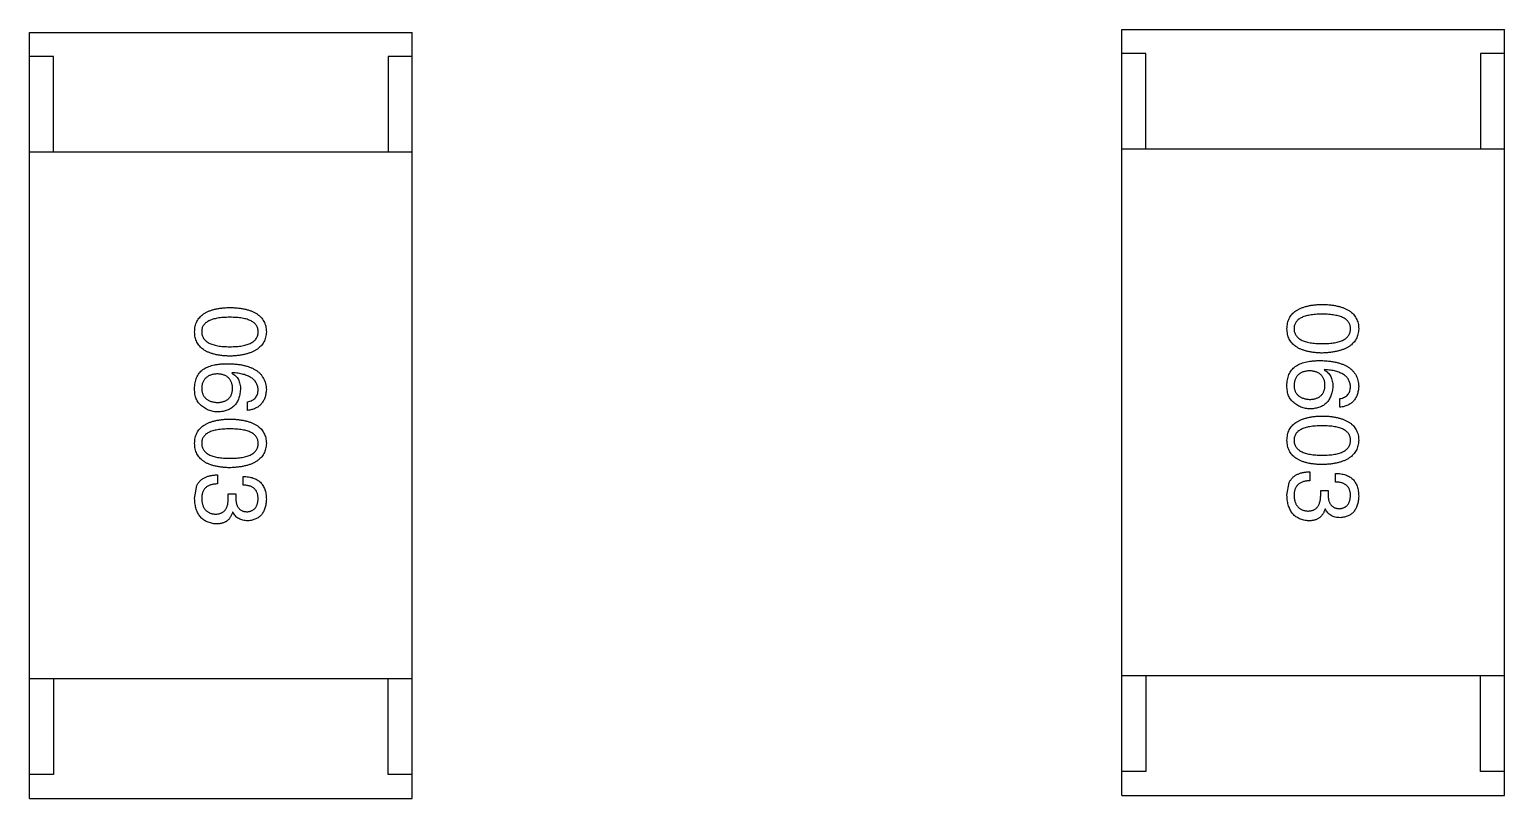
# Model space of a CAD drawing. Header units: inches. Extents: x -36 to 490, y -51 to 98.
# Drawn here: x 367.077 to 370.161, y 5.056 to 6.662 of the extents above; entities that cross this region are included whole.
import ezdxf

# ---------------------------------------------------------------- set-up
doc = ezdxf.new("R2010")
doc.units = ezdxf.units.IN
doc.header["$LTSCALE"] = 1.21
doc.header["$MEASUREMENT"] = 0
doc.layers.get('0').update_dxf_attribs({"linetype": 'CONTINUOUS'})

msp = doc.modelspace()

# ---------------------------------------------------------------- linework, layer by layer
at = {"color": 7, "linetype": 'Continuous'}
for p, q in [((369.3607, 5.0623), (369.3607, 6.6623)), ((369.3607, 6.6623), (370.1607, 6.6623)), ((370.1607, 5.0623), (370.1607, 6.6623)), ((367.0768, 5.0559), (367.0768, 6.6559)), ((367.0768, 6.6559), (367.8768, 6.6559)), ((367.8768, 5.0559), (367.8768, 6.6559)), ((367.1268, 6.6059), (367.0768, 6.6059)), ((367.1268, 6.4059), (367.1268, 6.6059)), ((367.8268, 6.6059), (367.8268, 6.4059)), ((367.8768, 6.6059), (367.8268, 6.6059)), ((369.4107, 6.6123), (369.3607, 6.6123)), ((369.4107, 6.4123), (369.4107, 6.6123)), ((370.1107, 6.6123), (370.1107, 6.4123)), ((370.1607, 6.6123), (370.1107, 6.6123)), ((367.8768, 6.4059), (367.0768, 6.4059)), ((370.1607, 6.4123), (369.3607, 6.4123)), ((367.5007, 5.9454), (367.4999, 5.9446)), ((369.7846, 5.9518), (369.7838, 5.951)), ((369.8165, 5.8731), (369.8165, 5.8912)), ((367.5327, 5.8667), (367.5327, 5.8847)), ((369.7534, 5.7384), (369.7534, 5.7195)), ((367.422, 5.6827), (367.4269, 5.7098)), ((367.4696, 5.7319), (367.4696, 5.7131)), ((367.5237, 5.7106), (367.5237, 5.7286)), ((369.7059, 5.6892), (369.7108, 5.7162)), ((369.8075, 5.717), (369.8075, 5.7351)), ((367.4925, 5.6835), (367.4925, 5.6926)), ((367.4925, 5.6926), (367.5081, 5.6926)), ((367.5081, 5.6926), (367.5081, 5.6827)), ((369.7764, 5.69), (369.7764, 5.699)), ((369.7764, 5.699), (369.792, 5.699)), ((369.792, 5.699), (369.792, 5.6892)), ((367.5023, 5.654), (367.5015, 5.654)), ((369.7862, 5.6605), (369.7854, 5.6605)), ((367.8768, 5.3059), (367.0768, 5.3059)), ((367.1268, 5.3059), (367.1268, 5.1059)), ((367.8268, 5.1059), (367.8268, 5.3059)), ((370.1607, 5.3123), (369.3607, 5.3123)), ((369.4107, 5.3123), (369.4107, 5.1123)), ((370.1107, 5.1123), (370.1107, 5.3123)), ((367.1268, 5.1059), (367.0768, 5.1059)), ((367.8768, 5.1059), (367.8268, 5.1059)), ((369.4107, 5.1123), (369.3607, 5.1123)), ((370.1607, 5.1123), (370.1107, 5.1123)), ((369.3607, 5.0623), (370.1607, 5.0623)), ((367.0768, 5.0559), (367.8768, 5.0559))]:
    msp.add_line(p, q, dxfattribs=at)
for points, knots in [([(367.422, 6.0308), (367.4221, 6.0328), (367.4223, 6.0367), (367.4232, 6.0423), (367.4248, 6.0476), (367.4268, 6.0525), (367.4295, 6.057), (367.4327, 6.0611), (367.4365, 6.0649), (367.4409, 6.0682), (367.4458, 6.0712), (367.4513, 6.0738), (367.4573, 6.0761), (367.4639, 6.078), (367.4711, 6.0795), (367.4788, 6.0806), (367.4871, 6.0813), (367.4928, 6.0815), (367.4958, 6.0816)], [0, 0, 0, 0, 0.059135, 0.115606, 0.169241, 0.221578, 0.273261, 0.324749, 0.377329, 0.431642, 0.488541, 0.548597, 0.612232, 0.680174, 0.752504, 0.829777, 0.912307, 1, 1, 1, 1]), ([(367.4958, 6.0816), (367.4988, 6.0815), (367.5047, 6.0813), (367.5133, 6.0806), (367.5213, 6.0795), (367.5287, 6.0779), (367.5355, 6.0761), (367.5418, 6.0738), (367.5474, 6.0712), (367.5525, 6.0682), (367.557, 6.0649), (367.561, 6.0611), (367.5643, 6.057), (367.5671, 6.0525), (367.5692, 6.0476), (367.5708, 6.0423), (367.5717, 6.0367), (367.5719, 6.0328), (367.572, 6.0308)], [0, 0, 0, 0, 0.088823, 0.172287, 0.250296, 0.323438, 0.392244, 0.456221, 0.516635, 0.573871, 0.628, 0.680335, 0.731489, 0.782557, 0.834044, 0.886738, 0.942089, 1, 1, 1, 1]), ([(369.7059, 6.0373), (369.706, 6.0392), (369.7062, 6.0431), (369.7071, 6.0488), (369.7086, 6.054), (369.7107, 6.0589), (369.7133, 6.0634), (369.7166, 6.0676), (369.7204, 6.0713), (369.7248, 6.0747), (369.7297, 6.0777), (369.7352, 6.0803), (369.7412, 6.0825), (369.7478, 6.0844), (369.755, 6.0859), (369.7627, 6.087), (369.771, 6.0878), (369.7767, 6.088), (369.7797, 6.0881)], [0, 0, 0, 0, 0.059135, 0.115606, 0.169241, 0.221578, 0.273261, 0.324749, 0.377329, 0.431642, 0.488541, 0.548597, 0.612232, 0.680174, 0.752504, 0.829777, 0.912307, 1, 1, 1, 1]), ([(369.7797, 6.0881), (369.7827, 6.088), (369.7886, 6.0878), (369.7972, 6.087), (369.8052, 6.0859), (369.8126, 6.0844), (369.8194, 6.0825), (369.8256, 6.0803), (369.8313, 6.0777), (369.8364, 6.0747), (369.8409, 6.0713), (369.8448, 6.0676), (369.8482, 6.0634), (369.8509, 6.0589), (369.853, 6.054), (369.8547, 6.0488), (369.8556, 6.0431), (369.8558, 6.0392), (369.8559, 6.0373)], [0, 0, 0, 0, 0.088823, 0.172287, 0.250296, 0.323438, 0.392244, 0.456221, 0.516635, 0.573871, 0.628, 0.680335, 0.731489, 0.782557, 0.834044, 0.886738, 0.942089, 1, 1, 1, 1]), ([(367.4958, 6.0611), (367.4934, 6.0611), (367.4888, 6.0611), (367.4821, 6.0607), (367.4759, 6.0601), (367.4701, 6.0593), (367.4648, 6.0582), (367.4599, 6.057), (367.4555, 6.0554), (367.4516, 6.0537), (367.4481, 6.0517), (367.4451, 6.0494), (367.4425, 6.0469), (367.4404, 6.0441), (367.4387, 6.0412), (367.4376, 6.0379), (367.4369, 6.0344), (367.4368, 6.032), (367.4368, 6.0308)], [0, 0, 0, 0, 0.096457, 0.187288, 0.27178, 0.350132, 0.423455, 0.491343, 0.554037, 0.612253, 0.666313, 0.717038, 0.764921, 0.811214, 0.856775, 0.902988, 0.950234, 1, 1, 1, 1]), ([(367.5548, 6.0308), (367.5548, 6.032), (367.5547, 6.0344), (367.554, 6.0379), (367.5528, 6.0412), (367.5512, 6.0442), (367.5491, 6.0469), (367.5465, 6.0494), (367.5435, 6.0517), (367.54, 6.0537), (367.5361, 6.0554), (367.5317, 6.057), (367.5268, 6.0582), (367.5215, 6.0594), (367.5157, 6.0601), (367.5095, 6.0607), (367.5028, 6.0611), (367.4982, 6.0611), (367.4958, 6.0611)], [0, 0, 0, 0, 0.049764, 0.097007, 0.143217, 0.188577, 0.235116, 0.282997, 0.333719, 0.387776, 0.445989, 0.508679, 0.576563, 0.649481, 0.728235, 0.812722, 0.903548, 1, 1, 1, 1]), ([(369.7797, 6.0676), (369.7773, 6.0676), (369.7727, 6.0675), (369.766, 6.0672), (369.7597, 6.0666), (369.754, 6.0658), (369.7487, 6.0647), (369.7438, 6.0634), (369.7394, 6.0619), (369.7355, 6.0601), (369.732, 6.0581), (369.7289, 6.0559), (369.7264, 6.0533), (369.7243, 6.0506), (369.7226, 6.0476), (369.7215, 6.0444), (369.7208, 6.0409), (369.7207, 6.0385), (369.7206, 6.0373)], [0, 0, 0, 0, 0.096457, 0.187288, 0.27178, 0.350132, 0.423455, 0.491343, 0.554037, 0.612253, 0.666313, 0.717038, 0.764921, 0.811214, 0.856775, 0.902988, 0.950234, 1, 1, 1, 1]), ([(369.8387, 6.0373), (369.8386, 6.0385), (369.8385, 6.0409), (369.8379, 6.0444), (369.8367, 6.0476), (369.8351, 6.0506), (369.8329, 6.0533), (369.8304, 6.0559), (369.8274, 6.0581), (369.8239, 6.0601), (369.8199, 6.0619), (369.8155, 6.0634), (369.8107, 6.0647), (369.8054, 6.0658), (369.7996, 6.0666), (369.7933, 6.0672), (369.7867, 6.0675), (369.782, 6.0676), (369.7797, 6.0676)], [0, 0, 0, 0, 0.049764, 0.097007, 0.143217, 0.188577, 0.235116, 0.282997, 0.333719, 0.387776, 0.445989, 0.508679, 0.576563, 0.649481, 0.728235, 0.812722, 0.903548, 1, 1, 1, 1]), ([(367.4958, 5.98), (367.4928, 5.9801), (367.4871, 5.9803), (367.4788, 5.9811), (367.4711, 5.9822), (367.4639, 5.9837), (367.4573, 5.9855), (367.4513, 5.9878), (367.4458, 5.9904), (367.4409, 5.9934), (367.4365, 5.9968), (367.4327, 6.0005), (367.4295, 6.0046), (367.4268, 6.0092), (367.4248, 6.0141), (367.4232, 6.0193), (367.4223, 6.0249), (367.4221, 6.0288), (367.422, 6.0308)], [0, 0, 0, 0, 0.08769, 0.170218, 0.24749, 0.319818, 0.387758, 0.451391, 0.511445, 0.568185, 0.622681, 0.67526, 0.726746, 0.778428, 0.830764, 0.884397, 0.940866, 1, 1, 1, 1]), ([(367.4368, 6.0308), (367.4368, 6.0296), (367.437, 6.0271), (367.4378, 6.0235), (367.439, 6.0202), (367.4407, 6.0171), (367.4428, 6.0143), (367.4454, 6.0118), (367.4485, 6.0094), (367.452, 6.0073), (367.4559, 6.0055), (367.4603, 6.004), (367.4651, 6.0026), (367.4704, 6.0015), (367.4761, 6.0007), (367.4823, 6.0001), (367.4889, 5.9997), (367.4934, 5.9997), (367.4958, 5.9997)], [0, 0, 0, 0, 0.050879, 0.099377, 0.146973, 0.193618, 0.240619, 0.289461, 0.34047, 0.395283, 0.453059, 0.515633, 0.582666, 0.655287, 0.732971, 0.815933, 0.905166, 1, 1, 1, 1]), ([(367.4958, 5.9997), (367.4982, 5.9997), (367.5028, 5.9997), (367.5095, 6.0001), (367.5157, 6.0007), (367.5215, 6.0015), (367.5268, 6.0026), (367.5317, 6.0039), (367.5361, 6.0055), (367.54, 6.0073), (367.5435, 6.0094), (367.5465, 6.0117), (367.5491, 6.0143), (367.5512, 6.0171), (367.5528, 6.0202), (367.554, 6.0235), (367.5547, 6.0271), (367.5548, 6.0296), (367.5548, 6.0308)], [0, 0, 0, 0, 0.095719, 0.185854, 0.269738, 0.347952, 0.420315, 0.487894, 0.550245, 0.608186, 0.662454, 0.713283, 0.761375, 0.808209, 0.854301, 0.901312, 0.949396, 1, 1, 1, 1]), ([(367.572, 6.0308), (367.5719, 6.0289), (367.5717, 6.025), (367.5706, 6.0195), (367.5689, 6.0143), (367.5668, 6.0095), (367.564, 6.005), (367.5606, 6.0009), (367.5566, 5.9972), (367.5521, 5.9938), (367.547, 5.9908), (367.5414, 5.9881), (367.5352, 5.9859), (367.5284, 5.984), (367.521, 5.9824), (367.5131, 5.9812), (367.5047, 5.9804), (367.4988, 5.9801), (367.4958, 5.98)], [0, 0, 0, 0, 0.057415, 0.112361, 0.16496, 0.216437, 0.267441, 0.318839, 0.371478, 0.426325, 0.483626, 0.544235, 0.608673, 0.677374, 0.750405, 0.828394, 0.911525, 1, 1, 1, 1]), ([(369.7797, 5.9864), (369.7767, 5.9865), (369.771, 5.9867), (369.7627, 5.9875), (369.755, 5.9886), (369.7478, 5.9901), (369.7412, 5.992), (369.7352, 5.9942), (369.7297, 5.9968), (369.7247, 5.9998), (369.7204, 6.0032), (369.7166, 6.007), (369.7133, 6.0111), (369.7107, 6.0156), (369.7086, 6.0205), (369.7071, 6.0258), (369.7062, 6.0314), (369.706, 6.0353), (369.7059, 6.0373)], [0, 0, 0, 0, 0.08769, 0.170218, 0.24749, 0.319818, 0.387758, 0.451391, 0.511445, 0.568185, 0.622681, 0.67526, 0.726746, 0.778428, 0.830764, 0.884397, 0.940866, 1, 1, 1, 1]), ([(369.7206, 6.0373), (369.7207, 6.036), (369.7209, 6.0335), (369.7216, 6.03), (369.7229, 6.0267), (369.7246, 6.0236), (369.7267, 6.0207), (369.7293, 6.0182), (369.7324, 6.0159), (369.7359, 6.0138), (369.7398, 6.012), (369.7442, 6.0104), (369.749, 6.0091), (369.7543, 6.008), (369.76, 6.0071), (369.7661, 6.0065), (369.7728, 6.0062), (369.7773, 6.0061), (369.7797, 6.0061)], [0, 0, 0, 0, 0.050879, 0.099377, 0.146973, 0.193618, 0.240619, 0.289461, 0.34047, 0.395283, 0.453059, 0.515633, 0.582666, 0.655287, 0.732971, 0.815933, 0.905166, 1, 1, 1, 1]), ([(369.7797, 6.0061), (369.782, 6.0061), (369.7867, 6.0062), (369.7933, 6.0065), (369.7996, 6.0071), (369.8054, 6.008), (369.8107, 6.0091), (369.8155, 6.0104), (369.8199, 6.012), (369.8239, 6.0138), (369.8273, 6.0159), (369.8304, 6.0182), (369.8329, 6.0208), (369.8351, 6.0236), (369.8367, 6.0267), (369.8379, 6.03), (369.8385, 6.0336), (369.8386, 6.036), (369.8387, 6.0373)], [0, 0, 0, 0, 0.095719, 0.185854, 0.269738, 0.347952, 0.420315, 0.487894, 0.550245, 0.608186, 0.662454, 0.713283, 0.761375, 0.808209, 0.854301, 0.901312, 0.949396, 1, 1, 1, 1]), ([(369.8559, 6.0373), (369.8558, 6.0353), (369.8555, 6.0315), (369.8545, 6.0259), (369.8528, 6.0207), (369.8506, 6.0159), (369.8478, 6.0114), (369.8445, 6.0073), (369.8405, 6.0036), (369.836, 6.0002), (369.8309, 5.9972), (369.8253, 5.9946), (369.819, 5.9923), (369.8123, 5.9904), (369.8049, 5.9889), (369.797, 5.9877), (369.7885, 5.9868), (369.7827, 5.9866), (369.7797, 5.9864)], [0, 0, 0, 0, 0.057415, 0.112361, 0.16496, 0.216437, 0.267441, 0.318839, 0.371478, 0.426325, 0.483626, 0.544235, 0.608673, 0.677374, 0.750405, 0.828394, 0.911525, 1, 1, 1, 1]), ([(367.422, 5.9151), (367.4221, 5.9171), (367.4224, 5.9211), (367.4235, 5.9269), (367.425, 5.9324), (367.4272, 5.9374), (367.43, 5.9421), (367.4333, 5.9464), (367.4372, 5.9503), (367.4402, 5.9525), (367.4417, 5.9536)], [0, 0, 0, 0, 0.137449, 0.267856, 0.393219, 0.514735, 0.63397, 0.753734, 0.874967, 1, 1, 1, 1]), ([(367.4417, 5.9536), (367.4432, 5.9544), (367.4465, 5.9562), (367.4517, 5.9584), (367.4574, 5.9602), (367.4635, 5.9616), (367.4701, 5.9629), (367.4772, 5.9636), (367.4847, 5.9642), (367.4899, 5.9642), (367.4925, 5.9642)], [0, 0, 0, 0, 0.101889, 0.209155, 0.322694, 0.442863, 0.569758, 0.70479, 0.848502, 1, 1, 1, 1]), ([(367.4925, 5.9642), (367.4957, 5.9641), (367.5018, 5.964), (367.5106, 5.9631), (367.5189, 5.962), (367.5265, 5.9603), (367.5336, 5.9584), (367.5401, 5.956), (367.546, 5.9532), (367.5513, 5.95), (367.556, 5.9465), (367.5601, 5.9424), (367.5636, 5.9381), (367.5665, 5.9332), (367.5688, 5.928), (367.5705, 5.9224), (367.5716, 5.9164), (367.5719, 5.9123), (367.572, 5.9101)], [0, 0, 0, 0, 0.087517, 0.169686, 0.246944, 0.319347, 0.387088, 0.450961, 0.511075, 0.567974, 0.622351, 0.675039, 0.726853, 0.778688, 0.83093, 0.884738, 0.941043, 1, 1, 1, 1]), ([(369.7059, 5.9215), (369.706, 5.9236), (369.7062, 5.9276), (369.7073, 5.9334), (369.7089, 5.9388), (369.7111, 5.9439), (369.7139, 5.9485), (369.7172, 5.9528), (369.7211, 5.9567), (369.7241, 5.9589), (369.7256, 5.96)], [0, 0, 0, 0, 0.137449, 0.267856, 0.393219, 0.514735, 0.63397, 0.753734, 0.874967, 1, 1, 1, 1]), ([(369.7256, 5.96), (369.7271, 5.9609), (369.7303, 5.9626), (369.7356, 5.9648), (369.7413, 5.9666), (369.7474, 5.9681), (369.754, 5.9693), (369.761, 5.9701), (369.7686, 5.9706), (369.7737, 5.9707), (369.7764, 5.9707)], [0, 0, 0, 0, 0.101889, 0.209155, 0.322694, 0.442863, 0.569758, 0.70479, 0.848502, 1, 1, 1, 1]), ([(369.7764, 5.9707), (369.7795, 5.9706), (369.7856, 5.9704), (369.7945, 5.9696), (369.8028, 5.9684), (369.8104, 5.9668), (369.8175, 5.9648), (369.824, 5.9624), (369.8299, 5.9597), (369.8352, 5.9565), (369.8399, 5.9529), (369.844, 5.9489), (369.8475, 5.9445), (369.8504, 5.9397), (369.8527, 5.9345), (369.8544, 5.9289), (369.8555, 5.9229), (369.8558, 5.9187), (369.8559, 5.9166)], [0, 0, 0, 0, 0.087517, 0.169686, 0.246944, 0.319347, 0.387088, 0.450961, 0.511075, 0.567974, 0.622351, 0.675039, 0.726853, 0.778688, 0.83093, 0.884738, 0.941043, 1, 1, 1, 1]), ([(367.4696, 5.9429), (367.4683, 5.9428), (367.4657, 5.9427), (367.4621, 5.9421), (367.4587, 5.9414), (367.4556, 5.9404), (367.4526, 5.9393), (367.45, 5.9378), (367.4475, 5.9362), (367.4454, 5.9343), (367.4434, 5.9323), (367.4417, 5.93), (367.4403, 5.9275), (367.4391, 5.9248), (367.4381, 5.9218), (367.4374, 5.9187), (367.4369, 5.9153), (367.4368, 5.913), (367.4368, 5.9118)], [0, 0, 0, 0, 0.076467, 0.148148, 0.216496, 0.280559, 0.342274, 0.401168, 0.458322, 0.514073, 0.569257, 0.62465, 0.68124, 0.739113, 0.799947, 0.862804, 0.929597, 1, 1, 1, 1]), ([(367.5015, 5.9126), (367.5015, 5.9138), (367.5014, 5.916), (367.5009, 5.9193), (367.5002, 5.9224), (367.4993, 5.9252), (367.4981, 5.9279), (367.4967, 5.9303), (367.495, 5.9326), (367.4931, 5.9346), (367.491, 5.9364), (367.4887, 5.9379), (367.4861, 5.9393), (367.4832, 5.9405), (367.4801, 5.9414), (367.4768, 5.9422), (367.4733, 5.9427), (367.4708, 5.9428), (367.4696, 5.9429)], [0, 0, 0, 0, 0.070453, 0.136523, 0.199866, 0.260392, 0.318446, 0.374657, 0.430182, 0.485556, 0.541071, 0.598396, 0.657208, 0.718642, 0.783247, 0.851631, 0.923928, 1, 1, 1, 1]), ([(367.4999, 5.9446), (367.5013, 5.9437), (367.5041, 5.942), (367.5078, 5.9388), (367.511, 5.9352), (367.5136, 5.9311), (367.5155, 5.9265), (367.5169, 5.9214), (367.5178, 5.9159), (367.5179, 5.9121), (367.5179, 5.9101)], [0, 0, 0, 0, 0.122276, 0.239997, 0.35611, 0.473903, 0.59404, 0.720428, 0.855383, 1, 1, 1, 1]), ([(367.5548, 5.9101), (367.5547, 5.9114), (367.5545, 5.914), (367.5536, 5.9177), (367.5525, 5.9211), (367.5508, 5.9244), (367.5489, 5.9274), (367.5465, 5.9302), (367.5436, 5.9327), (367.5405, 5.9351), (367.5368, 5.9371), (367.5328, 5.939), (367.5285, 5.9406), (367.5237, 5.942), (367.5185, 5.9432), (367.5129, 5.9442), (367.5069, 5.9449), (367.5028, 5.9452), (367.5007, 5.9454)], [0, 0, 0, 0, 0.054741, 0.107075, 0.158339, 0.208382, 0.258772, 0.310045, 0.362765, 0.417822, 0.475982, 0.537466, 0.602901, 0.673037, 0.747247, 0.826291, 0.910782, 1, 1, 1, 1]), ([(369.7182, 5.8846), (369.7171, 5.8856), (369.715, 5.8874), (369.7124, 5.8909), (369.7102, 5.8948), (369.7084, 5.8992), (369.7071, 5.9041), (369.7063, 5.9095), (369.7058, 5.9153), (369.7059, 5.9194), (369.7059, 5.9215)], [0, 0, 0, 0, 0.105033, 0.21147, 0.321511, 0.438526, 0.563605, 0.698055, 0.843218, 1, 1, 1, 1]), ([(369.7534, 5.9494), (369.7521, 5.9493), (369.7496, 5.9491), (369.746, 5.9486), (369.7426, 5.9478), (369.7394, 5.9469), (369.7365, 5.9457), (369.7339, 5.9443), (369.7314, 5.9427), (369.7292, 5.9408), (369.7273, 5.9388), (369.7256, 5.9364), (369.7241, 5.934), (369.723, 5.9312), (369.722, 5.9283), (369.7213, 5.9251), (369.7208, 5.9218), (369.7207, 5.9194), (369.7206, 5.9182)], [0, 0, 0, 0, 0.076467, 0.148148, 0.216496, 0.280559, 0.342274, 0.401168, 0.458322, 0.514073, 0.569257, 0.62465, 0.68124, 0.739113, 0.799947, 0.862804, 0.929597, 1, 1, 1, 1]), ([(369.7854, 5.919), (369.7853, 5.9202), (369.7852, 5.9225), (369.7848, 5.9257), (369.7841, 5.9288), (369.7831, 5.9317), (369.782, 5.9344), (369.7805, 5.9368), (369.7789, 5.939), (369.777, 5.941), (369.7749, 5.9428), (369.7725, 5.9444), (369.7699, 5.9458), (369.7671, 5.9469), (369.764, 5.9478), (369.7607, 5.9486), (369.7571, 5.9491), (369.7547, 5.9493), (369.7534, 5.9494)], [0, 0, 0, 0, 0.070453, 0.136523, 0.199866, 0.260392, 0.318446, 0.374657, 0.430182, 0.485556, 0.541071, 0.598396, 0.657208, 0.718642, 0.783247, 0.851631, 0.923928, 1, 1, 1, 1]), ([(369.7838, 5.951), (369.7852, 5.9502), (369.788, 5.9485), (369.7917, 5.9453), (369.7949, 5.9416), (369.7974, 5.9375), (369.7994, 5.9329), (369.8008, 5.9279), (369.8017, 5.9224), (369.8017, 5.9186), (369.8018, 5.9166)], [0, 0, 0, 0, 0.122276, 0.239997, 0.35611, 0.473903, 0.59404, 0.720428, 0.855383, 1, 1, 1, 1]), ([(369.8387, 5.9166), (369.8386, 5.9179), (369.8384, 5.9204), (369.8375, 5.9241), (369.8364, 5.9276), (369.8347, 5.9308), (369.8328, 5.9338), (369.8303, 5.9366), (369.8275, 5.9391), (369.8243, 5.9415), (369.8207, 5.9436), (369.8167, 5.9454), (369.8123, 5.9471), (369.8075, 5.9485), (369.8024, 5.9497), (369.7968, 5.9506), (369.7908, 5.9514), (369.7867, 5.9517), (369.7846, 5.9518)], [0, 0, 0, 0, 0.054741, 0.107075, 0.158339, 0.208382, 0.258772, 0.310045, 0.362765, 0.417822, 0.475982, 0.537466, 0.602901, 0.673037, 0.747247, 0.826291, 0.910782, 1, 1, 1, 1]), ([(367.4343, 5.8782), (367.4333, 5.8791), (367.4311, 5.881), (367.4285, 5.8845), (367.4263, 5.8884), (367.4246, 5.8928), (367.4232, 5.8977), (367.4224, 5.9031), (367.4219, 5.9089), (367.422, 5.913), (367.422, 5.9151)], [0, 0, 0, 0, 0.105033, 0.21147, 0.321511, 0.438526, 0.563605, 0.698055, 0.843218, 1, 1, 1, 1]), ([(367.4368, 5.9118), (367.4369, 5.9107), (367.437, 5.9085), (367.4376, 5.9054), (367.4384, 5.9025), (367.4394, 5.8999), (367.4407, 5.8973), (367.4422, 5.895), (367.444, 5.8929), (367.446, 5.891), (367.4482, 5.8893), (367.4507, 5.8878), (367.4534, 5.8865), (367.4563, 5.8854), (367.4595, 5.8846), (367.4629, 5.8839), (367.4666, 5.8833), (367.4691, 5.8832), (367.4704, 5.8831)], [0, 0, 0, 0, 0.066682, 0.130303, 0.190802, 0.248749, 0.30534, 0.361219, 0.415721, 0.471765, 0.528279, 0.586428, 0.64659, 0.710143, 0.776461, 0.846692, 0.921137, 1, 1, 1, 1]), ([(367.4704, 5.8831), (367.4716, 5.8832), (367.474, 5.8833), (367.4774, 5.8839), (367.4807, 5.8846), (367.4837, 5.8855), (367.4864, 5.8866), (367.489, 5.8879), (367.4913, 5.8895), (367.4934, 5.8912), (367.4952, 5.8932), (367.4968, 5.8954), (367.4982, 5.8978), (367.4993, 5.9003), (367.5002, 5.9031), (367.5009, 5.9061), (367.5014, 5.9093), (367.5015, 5.9115), (367.5015, 5.9126)], [0, 0, 0, 0, 0.076288, 0.14871, 0.216387, 0.281386, 0.342528, 0.402111, 0.4591, 0.514852, 0.569974, 0.625644, 0.682226, 0.740156, 0.800362, 0.863471, 0.930116, 1, 1, 1, 1]), ([(367.5179, 5.9101), (367.5177, 5.9083), (367.5174, 5.9048), (367.5165, 5.8996), (367.5154, 5.8948), (367.5138, 5.8904), (367.512, 5.8862), (367.5099, 5.8824), (367.5074, 5.879), (367.5046, 5.8759), (367.5016, 5.8731), (367.4981, 5.8707), (367.4944, 5.8686), (367.4904, 5.8668), (367.486, 5.8655), (367.4814, 5.8644), (367.4764, 5.8637), (367.473, 5.8635), (367.4712, 5.8634)], [0, 0, 0, 0, 0.074228, 0.144548, 0.211288, 0.274576, 0.335162, 0.393915, 0.450599, 0.506657, 0.562409, 0.618617, 0.676096, 0.735061, 0.79654, 0.860906, 0.928473, 1, 1, 1, 1]), ([(367.5327, 5.8847), (367.5344, 5.8851), (367.5377, 5.8859), (367.5423, 5.8877), (367.5462, 5.8901), (367.5494, 5.893), (367.5518, 5.8965), (367.5536, 5.9006), (367.5546, 5.9052), (367.5547, 5.9084), (367.5548, 5.9101)], [0, 0, 0, 0, 0.1439, 0.274233, 0.394478, 0.509388, 0.621911, 0.738504, 0.863414, 1, 1, 1, 1]), ([(367.572, 5.9101), (367.5719, 5.9086), (367.5716, 5.9054), (367.5709, 5.9009), (367.57, 5.8967), (367.5687, 5.8927), (367.5672, 5.889), (367.5654, 5.8856), (367.5633, 5.8824), (367.561, 5.8796), (367.5584, 5.877), (367.5555, 5.8747), (367.5524, 5.8726), (367.549, 5.8709), (367.5453, 5.8694), (367.5413, 5.8682), (367.5371, 5.8673), (367.5342, 5.8669), (367.5327, 5.8667)], [0, 0, 0, 0, 0.073784, 0.144317, 0.211047, 0.274818, 0.336501, 0.395724, 0.453465, 0.510016, 0.566585, 0.622844, 0.680328, 0.739335, 0.800408, 0.863904, 0.93053, 1, 1, 1, 1]), ([(369.7206, 5.9182), (369.7207, 5.9171), (369.7209, 5.915), (369.7215, 5.9119), (369.7222, 5.909), (369.7233, 5.9063), (369.7246, 5.9038), (369.7261, 5.9015), (369.7278, 5.8994), (369.7298, 5.8975), (369.7321, 5.8958), (369.7346, 5.8943), (369.7372, 5.893), (369.7402, 5.8919), (369.7434, 5.891), (369.7468, 5.8903), (369.7504, 5.8898), (369.753, 5.8896), (369.7542, 5.8895)], [0, 0, 0, 0, 0.066682, 0.130303, 0.190802, 0.248749, 0.30534, 0.361219, 0.415721, 0.471765, 0.528279, 0.586428, 0.64659, 0.710143, 0.776461, 0.846692, 0.921137, 1, 1, 1, 1]), ([(369.7542, 5.8895), (369.7555, 5.8896), (369.7579, 5.8898), (369.7613, 5.8903), (369.7645, 5.891), (369.7675, 5.8919), (369.7703, 5.8931), (369.7729, 5.8944), (369.7751, 5.896), (369.7772, 5.8977), (369.7791, 5.8997), (369.7807, 5.9018), (369.782, 5.9042), (369.7832, 5.9068), (369.7841, 5.9095), (369.7848, 5.9125), (369.7852, 5.9157), (369.7853, 5.9179), (369.7854, 5.919)], [0, 0, 0, 0, 0.076288, 0.14871, 0.216387, 0.281386, 0.342528, 0.402111, 0.4591, 0.514852, 0.569974, 0.625644, 0.682226, 0.740156, 0.800362, 0.863471, 0.930116, 1, 1, 1, 1]), ([(369.8018, 5.9166), (369.8016, 5.9148), (369.8013, 5.9112), (369.8004, 5.9061), (369.7992, 5.9013), (369.7977, 5.8968), (369.7959, 5.8927), (369.7938, 5.8889), (369.7913, 5.8854), (369.7885, 5.8823), (369.7854, 5.8795), (369.782, 5.8771), (369.7783, 5.875), (369.7743, 5.8733), (369.7699, 5.8719), (369.7652, 5.8709), (369.7603, 5.8701), (369.7568, 5.87), (369.7551, 5.8699)], [0, 0, 0, 0, 0.074228, 0.144548, 0.211288, 0.274576, 0.335162, 0.393915, 0.450599, 0.506657, 0.562409, 0.618617, 0.676096, 0.735061, 0.79654, 0.860906, 0.928473, 1, 1, 1, 1]), ([(369.8165, 5.8912), (369.8183, 5.8916), (369.8216, 5.8923), (369.8262, 5.8941), (369.8301, 5.8965), (369.8332, 5.8995), (369.8357, 5.903), (369.8374, 5.9071), (369.8385, 5.9116), (369.8386, 5.9149), (369.8387, 5.9166)], [0, 0, 0, 0, 0.1439, 0.274233, 0.394478, 0.509388, 0.621911, 0.738504, 0.863414, 1, 1, 1, 1]), ([(369.8559, 5.9166), (369.8558, 5.915), (369.8555, 5.9119), (369.8548, 5.9074), (369.8538, 5.9031), (369.8526, 5.8992), (369.8511, 5.8955), (369.8493, 5.892), (369.8472, 5.8889), (369.8449, 5.886), (369.8423, 5.8834), (369.8394, 5.8811), (369.8362, 5.8791), (369.8328, 5.8773), (369.8291, 5.8758), (369.8252, 5.8747), (369.821, 5.8737), (369.818, 5.8733), (369.8165, 5.8731)], [0, 0, 0, 0, 0.073784, 0.144317, 0.211047, 0.274818, 0.336501, 0.395724, 0.453465, 0.510016, 0.566585, 0.622844, 0.680328, 0.739335, 0.800408, 0.863904, 0.93053, 1, 1, 1, 1]), ([(367.4712, 5.8634), (367.4694, 5.8635), (367.466, 5.8636), (367.4609, 5.8642), (367.456, 5.8654), (367.4513, 5.867), (367.4467, 5.8691), (367.4424, 5.8717), (367.4382, 5.8747), (367.4356, 5.877), (367.4343, 5.8782)], [0, 0, 0, 0, 0.12904, 0.253809, 0.377066, 0.499122, 0.621469, 0.744665, 0.870607, 1, 1, 1, 1]), ([(369.7551, 5.8699), (369.7533, 5.8699), (369.7499, 5.87), (369.7448, 5.8707), (369.7399, 5.8719), (369.7351, 5.8735), (369.7306, 5.8756), (369.7262, 5.8781), (369.7221, 5.8811), (369.7195, 5.8834), (369.7182, 5.8846)], [0, 0, 0, 0, 0.12904, 0.253809, 0.377066, 0.499122, 0.621469, 0.744665, 0.870607, 1, 1, 1, 1]), ([(367.422, 5.7977), (367.4221, 5.7997), (367.4223, 5.8035), (367.4232, 5.8092), (367.4248, 5.8144), (367.4268, 5.8193), (367.4295, 5.8238), (367.4327, 5.828), (367.4365, 5.8317), (367.4409, 5.8351), (367.4458, 5.8381), (367.4513, 5.8407), (367.4573, 5.8429), (367.4639, 5.8448), (367.4711, 5.8463), (367.4788, 5.8474), (367.4871, 5.8482), (367.4928, 5.8484), (367.4958, 5.8485)], [0, 0, 0, 0, 0.059135, 0.115606, 0.169241, 0.221578, 0.273261, 0.324749, 0.377329, 0.431642, 0.488541, 0.548597, 0.612232, 0.680174, 0.752504, 0.829777, 0.912307, 1, 1, 1, 1]), ([(367.4958, 5.8485), (367.4988, 5.8484), (367.5047, 5.8482), (367.5133, 5.8474), (367.5213, 5.8463), (367.5287, 5.8448), (367.5355, 5.8429), (367.5418, 5.8407), (367.5474, 5.8381), (367.5525, 5.8351), (367.557, 5.8317), (367.561, 5.828), (367.5643, 5.8238), (367.5671, 5.8193), (367.5692, 5.8144), (367.5708, 5.8092), (367.5717, 5.8035), (367.5719, 5.7997), (367.572, 5.7977)], [0, 0, 0, 0, 0.088823, 0.172287, 0.250296, 0.323438, 0.392244, 0.456221, 0.516635, 0.573871, 0.628, 0.680335, 0.731489, 0.782557, 0.834044, 0.886738, 0.942089, 1, 1, 1, 1]), ([(369.7059, 5.8041), (369.706, 5.8061), (369.7062, 5.81), (369.7071, 5.8156), (369.7086, 5.8209), (369.7107, 5.8258), (369.7133, 5.8303), (369.7166, 5.8344), (369.7204, 5.8382), (369.7248, 5.8415), (369.7297, 5.8445), (369.7352, 5.8471), (369.7412, 5.8494), (369.7478, 5.8512), (369.755, 5.8528), (369.7627, 5.8539), (369.771, 5.8546), (369.7767, 5.8548), (369.7797, 5.8549)], [0, 0, 0, 0, 0.059135, 0.115606, 0.169241, 0.221578, 0.273261, 0.324749, 0.377329, 0.431642, 0.488541, 0.548597, 0.612232, 0.680174, 0.752504, 0.829777, 0.912307, 1, 1, 1, 1]), ([(369.7797, 5.8344), (369.7773, 5.8344), (369.7727, 5.8344), (369.766, 5.834), (369.7597, 5.8334), (369.754, 5.8326), (369.7487, 5.8315), (369.7438, 5.8303), (369.7394, 5.8287), (369.7355, 5.827), (369.732, 5.825), (369.7289, 5.8227), (369.7264, 5.8202), (369.7243, 5.8174), (369.7226, 5.8145), (369.7215, 5.8112), (369.7208, 5.8077), (369.7207, 5.8053), (369.7206, 5.8041)], [0, 0, 0, 0, 0.096457, 0.187288, 0.27178, 0.350132, 0.423455, 0.491343, 0.554037, 0.612253, 0.666313, 0.717038, 0.764921, 0.811214, 0.856775, 0.902988, 0.950234, 1, 1, 1, 1]), ([(369.7797, 5.8549), (369.7827, 5.8548), (369.7886, 5.8546), (369.7972, 5.8539), (369.8052, 5.8528), (369.8126, 5.8512), (369.8194, 5.8494), (369.8256, 5.8471), (369.8313, 5.8445), (369.8364, 5.8415), (369.8409, 5.8382), (369.8448, 5.8344), (369.8482, 5.8303), (369.8509, 5.8258), (369.853, 5.8209), (369.8547, 5.8156), (369.8556, 5.81), (369.8558, 5.8061), (369.8559, 5.8041)], [0, 0, 0, 0, 0.088823, 0.172287, 0.250296, 0.323438, 0.392244, 0.456221, 0.516635, 0.573871, 0.628, 0.680335, 0.731489, 0.782557, 0.834044, 0.886738, 0.942089, 1, 1, 1, 1]), ([(369.8387, 5.8041), (369.8386, 5.8053), (369.8385, 5.8077), (369.8379, 5.8112), (369.8367, 5.8144), (369.8351, 5.8175), (369.8329, 5.8202), (369.8304, 5.8227), (369.8274, 5.825), (369.8239, 5.827), (369.8199, 5.8287), (369.8155, 5.8303), (369.8107, 5.8315), (369.8054, 5.8326), (369.7996, 5.8334), (369.7933, 5.834), (369.7867, 5.8344), (369.782, 5.8344), (369.7797, 5.8344)], [0, 0, 0, 0, 0.049764, 0.097007, 0.143217, 0.188577, 0.235116, 0.282997, 0.333719, 0.387776, 0.445989, 0.508679, 0.576563, 0.649481, 0.728235, 0.812722, 0.903548, 1, 1, 1, 1]), ([(367.4958, 5.828), (367.4934, 5.828), (367.4888, 5.8279), (367.4821, 5.8276), (367.4759, 5.827), (367.4701, 5.8262), (367.4648, 5.8251), (367.4599, 5.8239), (367.4555, 5.8223), (367.4516, 5.8205), (367.4481, 5.8185), (367.4451, 5.8163), (367.4425, 5.8137), (367.4404, 5.811), (367.4387, 5.808), (367.4376, 5.8048), (367.4369, 5.8013), (367.4368, 5.7989), (367.4368, 5.7977)], [0, 0, 0, 0, 0.096457, 0.187288, 0.27178, 0.350132, 0.423455, 0.491343, 0.554037, 0.612253, 0.666313, 0.717038, 0.764921, 0.811214, 0.856775, 0.902988, 0.950234, 1, 1, 1, 1]), ([(367.5548, 5.7977), (367.5548, 5.7989), (367.5547, 5.8013), (367.554, 5.8048), (367.5528, 5.808), (367.5512, 5.811), (367.5491, 5.8137), (367.5465, 5.8163), (367.5435, 5.8185), (367.54, 5.8205), (367.5361, 5.8223), (367.5317, 5.8239), (367.5268, 5.8251), (367.5215, 5.8262), (367.5157, 5.827), (367.5095, 5.8276), (367.5028, 5.8279), (367.4982, 5.828), (367.4958, 5.828)], [0, 0, 0, 0, 0.049764, 0.097007, 0.143217, 0.188577, 0.235116, 0.282997, 0.333719, 0.387776, 0.445989, 0.508679, 0.576563, 0.649481, 0.728235, 0.812722, 0.903548, 1, 1, 1, 1]), ([(369.7797, 5.7533), (369.7767, 5.7534), (369.771, 5.7536), (369.7627, 5.7544), (369.755, 5.7555), (369.7478, 5.757), (369.7412, 5.7588), (369.7352, 5.7611), (369.7297, 5.7637), (369.7247, 5.7667), (369.7204, 5.77), (369.7166, 5.7738), (369.7133, 5.7779), (369.7107, 5.7825), (369.7086, 5.7874), (369.7071, 5.7926), (369.7062, 5.7982), (369.706, 5.8021), (369.7059, 5.8041)], [0, 0, 0, 0, 0.08769, 0.170218, 0.24749, 0.319818, 0.387758, 0.451391, 0.511445, 0.568185, 0.622681, 0.67526, 0.726746, 0.778428, 0.830764, 0.884397, 0.940866, 1, 1, 1, 1]), ([(369.7206, 5.8041), (369.7207, 5.8029), (369.7209, 5.8004), (369.7216, 5.7968), (369.7229, 5.7935), (369.7246, 5.7904), (369.7267, 5.7876), (369.7293, 5.785), (369.7324, 5.7827), (369.7359, 5.7806), (369.7398, 5.7788), (369.7442, 5.7772), (369.749, 5.7759), (369.7543, 5.7748), (369.76, 5.774), (369.7661, 5.7734), (369.7728, 5.773), (369.7773, 5.773), (369.7797, 5.773)], [0, 0, 0, 0, 0.050879, 0.099377, 0.146973, 0.193618, 0.240619, 0.289461, 0.34047, 0.395283, 0.453059, 0.515633, 0.582666, 0.655287, 0.732971, 0.815933, 0.905166, 1, 1, 1, 1]), ([(369.7797, 5.773), (369.782, 5.773), (369.7867, 5.773), (369.7933, 5.7734), (369.7996, 5.774), (369.8054, 5.7748), (369.8107, 5.7759), (369.8155, 5.7772), (369.8199, 5.7788), (369.8239, 5.7806), (369.8273, 5.7827), (369.8304, 5.785), (369.8329, 5.7876), (369.8351, 5.7904), (369.8367, 5.7935), (369.8379, 5.7968), (369.8385, 5.8004), (369.8386, 5.8029), (369.8387, 5.8041)], [0, 0, 0, 0, 0.095719, 0.185854, 0.269738, 0.347952, 0.420315, 0.487894, 0.550245, 0.608186, 0.662454, 0.713283, 0.761375, 0.808209, 0.854301, 0.901312, 0.949396, 1, 1, 1, 1]), ([(369.8559, 5.8041), (369.8558, 5.8022), (369.8555, 5.7983), (369.8545, 5.7928), (369.8528, 5.7876), (369.8506, 5.7828), (369.8478, 5.7783), (369.8445, 5.7742), (369.8405, 5.7705), (369.836, 5.7671), (369.8309, 5.7641), (369.8253, 5.7614), (369.819, 5.7592), (369.8123, 5.7573), (369.8049, 5.7557), (369.797, 5.7545), (369.7885, 5.7537), (369.7827, 5.7534), (369.7797, 5.7533)], [0, 0, 0, 0, 0.057415, 0.112361, 0.16496, 0.216437, 0.267441, 0.318839, 0.371478, 0.426325, 0.483626, 0.544235, 0.608673, 0.677374, 0.750405, 0.828394, 0.911525, 1, 1, 1, 1]), ([(367.4958, 5.7468), (367.4928, 5.7469), (367.4871, 5.7471), (367.4788, 5.7479), (367.4711, 5.749), (367.4639, 5.7505), (367.4573, 5.7524), (367.4513, 5.7546), (367.4458, 5.7572), (367.4409, 5.7602), (367.4365, 5.7636), (367.4327, 5.7674), (367.4295, 5.7715), (367.4268, 5.776), (367.4248, 5.7809), (367.4232, 5.7862), (367.4223, 5.7918), (367.4221, 5.7957), (367.422, 5.7977)], [0, 0, 0, 0, 0.08769, 0.170218, 0.24749, 0.319818, 0.387758, 0.451391, 0.511445, 0.568185, 0.622681, 0.67526, 0.726746, 0.778428, 0.830764, 0.884397, 0.940866, 1, 1, 1, 1]), ([(367.4368, 5.7977), (367.4368, 5.7964), (367.437, 5.7939), (367.4378, 5.7904), (367.439, 5.7871), (367.4407, 5.784), (367.4428, 5.7811), (367.4454, 5.7786), (367.4485, 5.7763), (367.452, 5.7742), (367.4559, 5.7724), (367.4603, 5.7708), (367.4651, 5.7695), (367.4704, 5.7684), (367.4761, 5.7675), (367.4823, 5.7669), (367.4889, 5.7666), (367.4934, 5.7665), (367.4958, 5.7665)], [0, 0, 0, 0, 0.050879, 0.099377, 0.146973, 0.193618, 0.240619, 0.289461, 0.34047, 0.395283, 0.453059, 0.515633, 0.582666, 0.655287, 0.732971, 0.815933, 0.905166, 1, 1, 1, 1]), ([(367.4958, 5.7665), (367.4982, 5.7665), (367.5028, 5.7666), (367.5095, 5.7669), (367.5157, 5.7675), (367.5215, 5.7684), (367.5268, 5.7695), (367.5317, 5.7708), (367.5361, 5.7724), (367.54, 5.7742), (367.5435, 5.7763), (367.5465, 5.7786), (367.5491, 5.7812), (367.5512, 5.784), (367.5528, 5.7871), (367.554, 5.7904), (367.5547, 5.794), (367.5548, 5.7964), (367.5548, 5.7977)], [0, 0, 0, 0, 0.095719, 0.185854, 0.269738, 0.347952, 0.420315, 0.487894, 0.550245, 0.608186, 0.662454, 0.713283, 0.761375, 0.808209, 0.854301, 0.901312, 0.949396, 1, 1, 1, 1]), ([(367.572, 5.7977), (367.5719, 5.7957), (367.5717, 5.7919), (367.5706, 5.7863), (367.5689, 5.7811), (367.5668, 5.7763), (367.564, 5.7718), (367.5606, 5.7677), (367.5566, 5.764), (367.5521, 5.7606), (367.547, 5.7576), (367.5414, 5.755), (367.5352, 5.7527), (367.5284, 5.7508), (367.521, 5.7493), (367.5131, 5.7481), (367.5047, 5.7472), (367.4988, 5.747), (367.4958, 5.7468)], [0, 0, 0, 0, 0.057415, 0.112361, 0.16496, 0.216437, 0.267441, 0.318839, 0.371478, 0.426325, 0.483626, 0.544235, 0.608673, 0.677374, 0.750405, 0.828394, 0.911525, 1, 1, 1, 1]), ([(369.7108, 5.7162), (369.7112, 5.7171), (369.7121, 5.7188), (369.7136, 5.7212), (369.7153, 5.7235), (369.7171, 5.7256), (369.7192, 5.7276), (369.7214, 5.7294), (369.7238, 5.731), (369.7264, 5.7325), (369.7292, 5.7337), (369.7321, 5.7349), (369.7352, 5.7359), (369.7385, 5.7367), (369.742, 5.7374), (369.7456, 5.7379), (369.7495, 5.7382), (369.7521, 5.7383), (369.7534, 5.7384)], [0, 0, 0, 0, 0.056906, 0.113264, 0.168825, 0.223843, 0.279195, 0.335267, 0.392098, 0.450414, 0.51054, 0.572219, 0.636652, 0.703156, 0.773102, 0.845505, 0.921063, 1, 1, 1, 1]), ([(367.4269, 5.7098), (367.4273, 5.7106), (367.4282, 5.7124), (367.4297, 5.7148), (367.4314, 5.7171), (367.4333, 5.7192), (367.4353, 5.7211), (367.4375, 5.7229), (367.4399, 5.7245), (367.4425, 5.726), (367.4453, 5.7273), (367.4482, 5.7285), (367.4513, 5.7294), (367.4546, 5.7303), (367.4581, 5.7309), (367.4618, 5.7314), (367.4656, 5.7318), (367.4682, 5.7319), (367.4696, 5.7319)], [0, 0, 0, 0, 0.056906, 0.113264, 0.168825, 0.223843, 0.279195, 0.335267, 0.392098, 0.450414, 0.51054, 0.572219, 0.636652, 0.703156, 0.773102, 0.845505, 0.921063, 1, 1, 1, 1]), ([(367.4696, 5.7131), (367.4682, 5.713), (367.4657, 5.7129), (367.4619, 5.7124), (367.4585, 5.7118), (367.4552, 5.7109), (367.4523, 5.7097), (367.4496, 5.7084), (367.4471, 5.7067), (367.4449, 5.7049), (367.443, 5.7028), (367.4413, 5.7005), (367.4399, 5.698), (367.4388, 5.6952), (367.4379, 5.6922), (367.4372, 5.689), (367.4368, 5.6855), (367.4368, 5.6831), (367.4368, 5.6819)], [0, 0, 0, 0, 0.07723, 0.149593, 0.217944, 0.282232, 0.34411, 0.402297, 0.458791, 0.513966, 0.568538, 0.623291, 0.679957, 0.737243, 0.798142, 0.86118, 0.928728, 1, 1, 1, 1]), ([(367.5237, 5.7286), (367.5256, 5.7286), (367.5293, 5.7284), (367.5347, 5.7278), (367.5398, 5.7268), (367.5445, 5.7255), (367.5488, 5.7237), (367.5527, 5.7217), (367.5564, 5.7192), (367.5596, 5.7164), (367.5624, 5.7132), (367.5649, 5.7097), (367.567, 5.7058), (367.5688, 5.7015), (367.5702, 5.6969), (367.5711, 5.692), (367.5718, 5.6866), (367.572, 5.683), (367.572, 5.6811)], [0, 0, 0, 0, 0.074804, 0.144899, 0.211458, 0.274554, 0.334363, 0.392059, 0.448123, 0.503024, 0.558154, 0.613471, 0.670844, 0.729926, 0.792003, 0.857405, 0.926768, 1, 1, 1, 1]), ([(367.5548, 5.6819), (367.5548, 5.683), (367.5547, 5.6852), (367.5544, 5.6884), (367.5538, 5.6914), (367.5529, 5.6941), (367.5518, 5.6967), (367.5505, 5.699), (367.5489, 5.7012), (367.547, 5.7031), (367.545, 5.7048), (367.5426, 5.7062), (367.5401, 5.7075), (367.5372, 5.7086), (367.5342, 5.7094), (367.5309, 5.71), (367.5273, 5.7104), (367.5249, 5.7105), (367.5237, 5.7106)], [0, 0, 0, 0, 0.069877, 0.136363, 0.198671, 0.257968, 0.315462, 0.370709, 0.425568, 0.479847, 0.535753, 0.592303, 0.651386, 0.713311, 0.778642, 0.84836, 0.921866, 1, 1, 1, 1]), ([(369.7534, 5.7195), (369.7521, 5.7195), (369.7495, 5.7194), (369.7458, 5.7189), (369.7423, 5.7182), (369.7391, 5.7173), (369.7362, 5.7162), (369.7334, 5.7148), (369.731, 5.7132), (369.7288, 5.7114), (369.7269, 5.7093), (369.7252, 5.707), (369.7238, 5.7044), (369.7226, 5.7016), (369.7217, 5.6987), (369.7211, 5.6954), (369.7207, 5.692), (369.7207, 5.6896), (369.7206, 5.6884)], [0, 0, 0, 0, 0.07723, 0.149593, 0.217944, 0.282232, 0.34411, 0.402297, 0.458791, 0.513966, 0.568538, 0.623291, 0.679957, 0.737243, 0.798142, 0.86118, 0.928728, 1, 1, 1, 1]), ([(369.8075, 5.7351), (369.8095, 5.735), (369.8132, 5.7349), (369.8186, 5.7342), (369.8236, 5.7333), (369.8283, 5.7319), (369.8326, 5.7302), (369.8366, 5.7281), (369.8402, 5.7257), (369.8434, 5.7228), (369.8463, 5.7197), (369.8488, 5.7161), (369.8509, 5.7122), (369.8526, 5.708), (369.8541, 5.7034), (369.855, 5.6984), (369.8557, 5.6931), (369.8558, 5.6894), (369.8559, 5.6875)], [0, 0, 0, 0, 0.074804, 0.144899, 0.211458, 0.274554, 0.334363, 0.392059, 0.448123, 0.503024, 0.558154, 0.613471, 0.670844, 0.729926, 0.792003, 0.857405, 0.926768, 1, 1, 1, 1]), ([(369.8387, 5.6884), (369.8387, 5.6895), (369.8386, 5.6917), (369.8382, 5.6949), (369.8376, 5.6978), (369.8368, 5.7006), (369.8357, 5.7031), (369.8343, 5.7055), (369.8328, 5.7076), (369.8309, 5.7095), (369.8288, 5.7112), (369.8265, 5.7127), (369.8239, 5.714), (369.8211, 5.715), (369.8181, 5.7159), (369.8148, 5.7164), (369.8112, 5.7169), (369.8088, 5.717), (369.8075, 5.717)], [0, 0, 0, 0, 0.069877, 0.136363, 0.198671, 0.257968, 0.315462, 0.370709, 0.425568, 0.479847, 0.535753, 0.592303, 0.651386, 0.713311, 0.778642, 0.84836, 0.921866, 1, 1, 1, 1]), ([(367.4679, 5.6294), (367.4661, 5.6296), (367.4626, 5.6298), (367.4576, 5.6307), (367.4529, 5.632), (367.4485, 5.6336), (367.4444, 5.6356), (367.4407, 5.638), (367.4373, 5.6408), (367.4342, 5.644), (367.4315, 5.6475), (367.4292, 5.6514), (367.4271, 5.6557), (367.4254, 5.6604), (367.4241, 5.6655), (367.423, 5.6709), (367.4223, 5.6767), (367.4221, 5.6807), (367.422, 5.6827)], [0, 0, 0, 0, 0.068236, 0.132937, 0.194125, 0.253174, 0.310181, 0.365986, 0.421096, 0.476216, 0.532352, 0.590232, 0.649824, 0.71274, 0.778406, 0.848058, 0.921922, 1, 1, 1, 1]), ([(367.4368, 5.6819), (367.4369, 5.6807), (367.437, 5.6783), (367.4375, 5.6748), (367.4382, 5.6716), (367.4391, 5.6686), (367.4402, 5.6658), (367.4415, 5.6632), (367.443, 5.6609), (367.4447, 5.6587), (367.4466, 5.6568), (367.4487, 5.6551), (367.451, 5.6537), (367.4535, 5.6525), (367.4562, 5.6515), (367.4591, 5.6507), (367.4622, 5.6502), (367.4644, 5.65), (367.4655, 5.6499)], [0, 0, 0, 0, 0.076694, 0.149502, 0.218019, 0.283183, 0.345589, 0.405199, 0.462852, 0.519478, 0.575313, 0.630559, 0.687006, 0.744638, 0.804006, 0.866059, 0.931486, 1, 1, 1, 1]), ([(367.4655, 5.6499), (367.4665, 5.65), (367.4687, 5.65), (367.4718, 5.6504), (367.4746, 5.6511), (367.4773, 5.652), (367.4797, 5.6532), (367.482, 5.6546), (367.484, 5.6563), (367.4858, 5.6583), (367.4874, 5.6606), (367.4888, 5.6631), (367.4899, 5.6659), (367.4909, 5.6689), (367.4916, 5.6722), (367.4921, 5.6758), (367.4925, 5.6796), (367.4925, 5.6822), (367.4925, 5.6835)], [0, 0, 0, 0, 0.066518, 0.129194, 0.188613, 0.245254, 0.300032, 0.353805, 0.407079, 0.461108, 0.516272, 0.574141, 0.634837, 0.699275, 0.767504, 0.840272, 0.917505, 1, 1, 1, 1]), ([(367.5081, 5.6827), (367.5081, 5.6816), (367.5082, 5.6795), (367.5086, 5.6764), (367.5091, 5.6735), (367.5098, 5.6709), (367.5107, 5.6684), (367.5118, 5.6661), (367.513, 5.6641), (367.5144, 5.6622), (367.516, 5.6606), (367.5177, 5.6591), (367.5197, 5.6579), (367.5218, 5.6568), (367.524, 5.656), (367.5265, 5.6554), (367.5291, 5.655), (367.5309, 5.6549), (367.5318, 5.6549)], [0, 0, 0, 0, 0.079415, 0.154091, 0.22508, 0.29186, 0.355026, 0.415127, 0.472418, 0.528511, 0.583551, 0.638361, 0.693547, 0.750023, 0.807857, 0.868401, 0.932259, 1, 1, 1, 1]), ([(367.5318, 5.6549), (367.5327, 5.6549), (367.5345, 5.6551), (367.537, 5.6556), (367.5394, 5.6563), (367.5416, 5.6571), (367.5436, 5.6582), (367.5455, 5.6594), (367.5472, 5.6608), (367.5487, 5.6624), (367.5501, 5.6642), (367.5512, 5.6662), (367.5523, 5.6684), (367.5531, 5.6707), (367.5538, 5.6733), (367.5543, 5.676), (367.5547, 5.6789), (367.5548, 5.6809), (367.5548, 5.6819)], [0, 0, 0, 0, 0.067655, 0.132224, 0.194132, 0.253145, 0.309858, 0.366002, 0.421361, 0.47702, 0.532632, 0.590536, 0.65067, 0.713258, 0.779588, 0.848803, 0.921949, 1, 1, 1, 1]), ([(367.572, 5.6811), (367.5719, 5.6794), (367.5718, 5.676), (367.5711, 5.6712), (367.5703, 5.6666), (367.569, 5.6624), (367.5676, 5.6584), (367.5659, 5.6548), (367.5639, 5.6515), (367.5616, 5.6485), (367.5591, 5.6458), (367.5562, 5.6434), (367.5531, 5.6414), (367.5497, 5.6397), (367.5461, 5.6383), (367.5421, 5.6372), (367.5379, 5.6364), (367.535, 5.6361), (367.5335, 5.636)], [0, 0, 0, 0, 0.077845, 0.151584, 0.221397, 0.287366, 0.350104, 0.410398, 0.467998, 0.524388, 0.579979, 0.635152, 0.690917, 0.747936, 0.806661, 0.867861, 0.932479, 1, 1, 1, 1]), ([(369.7518, 5.6359), (369.75, 5.636), (369.7465, 5.6363), (369.7415, 5.6372), (369.7367, 5.6384), (369.7323, 5.6401), (369.7283, 5.6421), (369.7246, 5.6445), (369.7212, 5.6473), (369.7181, 5.6504), (369.7154, 5.6539), (369.713, 5.6579), (369.711, 5.6622), (369.7093, 5.6669), (369.7079, 5.6719), (369.7069, 5.6773), (369.7062, 5.6831), (369.706, 5.6871), (369.7059, 5.6892)], [0, 0, 0, 0, 0.068236, 0.132937, 0.194125, 0.253174, 0.310181, 0.365986, 0.421096, 0.476216, 0.532352, 0.590232, 0.649824, 0.71274, 0.778406, 0.848058, 0.921922, 1, 1, 1, 1]), ([(369.7206, 5.6884), (369.7207, 5.6871), (369.7209, 5.6847), (369.7214, 5.6813), (369.7221, 5.678), (369.723, 5.675), (369.7241, 5.6722), (369.7254, 5.6697), (369.7269, 5.6673), (369.7286, 5.6652), (369.7305, 5.6633), (369.7326, 5.6616), (369.7349, 5.6602), (369.7374, 5.6589), (369.7401, 5.6579), (369.743, 5.6572), (369.7461, 5.6566), (369.7482, 5.6565), (369.7493, 5.6564)], [0, 0, 0, 0, 0.076694, 0.149502, 0.218019, 0.283183, 0.345589, 0.405199, 0.462852, 0.519478, 0.575313, 0.630559, 0.687006, 0.744638, 0.804006, 0.866059, 0.931486, 1, 1, 1, 1]), ([(369.7493, 5.6564), (369.7504, 5.6564), (369.7525, 5.6564), (369.7556, 5.6568), (369.7585, 5.6575), (369.7612, 5.6584), (369.7636, 5.6596), (369.7658, 5.6611), (369.7679, 5.6628), (369.7697, 5.6648), (369.7713, 5.667), (369.7727, 5.6695), (369.7738, 5.6723), (369.7747, 5.6754), (369.7755, 5.6786), (369.776, 5.6822), (369.7764, 5.686), (369.7764, 5.6886), (369.7764, 5.69)], [0, 0, 0, 0, 0.066518, 0.129194, 0.188613, 0.245254, 0.300032, 0.353805, 0.407079, 0.461108, 0.516272, 0.574141, 0.634837, 0.699275, 0.767504, 0.840272, 0.917505, 1, 1, 1, 1]), ([(369.792, 5.6892), (369.792, 5.6881), (369.7921, 5.686), (369.7925, 5.6829), (369.793, 5.68), (369.7937, 5.6773), (369.7946, 5.6748), (369.7956, 5.6726), (369.7969, 5.6705), (369.7983, 5.6687), (369.7998, 5.667), (369.8016, 5.6656), (369.8035, 5.6643), (369.8056, 5.6633), (369.8079, 5.6625), (369.8104, 5.6619), (369.813, 5.6615), (369.8148, 5.6614), (369.8157, 5.6613)], [0, 0, 0, 0, 0.079415, 0.154091, 0.22508, 0.29186, 0.355026, 0.415127, 0.472418, 0.528511, 0.583551, 0.638361, 0.693547, 0.750023, 0.807857, 0.868401, 0.932259, 1, 1, 1, 1]), ([(369.8157, 5.6613), (369.8166, 5.6614), (369.8184, 5.6616), (369.8209, 5.6621), (369.8233, 5.6627), (369.8255, 5.6636), (369.8275, 5.6646), (369.8293, 5.6659), (369.8311, 5.6672), (369.8326, 5.6689), (369.8339, 5.6707), (369.8351, 5.6726), (369.8361, 5.6748), (369.837, 5.6772), (369.8376, 5.6797), (369.8382, 5.6824), (369.8385, 5.6853), (369.8386, 5.6873), (369.8387, 5.6884)], [0, 0, 0, 0, 0.067655, 0.132224, 0.194132, 0.253145, 0.309858, 0.366002, 0.421361, 0.47702, 0.532632, 0.590536, 0.65067, 0.713258, 0.779588, 0.848803, 0.921949, 1, 1, 1, 1]), ([(369.8559, 5.6875), (369.8558, 5.6858), (369.8556, 5.6825), (369.855, 5.6776), (369.8541, 5.673), (369.8529, 5.6688), (369.8515, 5.6648), (369.8498, 5.6612), (369.8478, 5.6579), (369.8455, 5.6549), (369.843, 5.6522), (369.8401, 5.6499), (369.837, 5.6478), (369.8336, 5.6461), (369.8299, 5.6447), (369.826, 5.6436), (369.8218, 5.6428), (369.8189, 5.6426), (369.8174, 5.6425)], [0, 0, 0, 0, 0.077845, 0.151584, 0.221397, 0.287366, 0.350104, 0.410398, 0.467998, 0.524388, 0.579979, 0.635152, 0.690917, 0.747936, 0.806661, 0.867861, 0.932479, 1, 1, 1, 1]), ([(367.5015, 5.654), (367.5012, 5.653), (367.5006, 5.6511), (367.4995, 5.6483), (367.4981, 5.6457), (367.4967, 5.6433), (367.4951, 5.6411), (367.4934, 5.639), (367.4915, 5.6372), (367.4895, 5.6355), (367.4873, 5.6341), (367.4849, 5.6329), (367.4825, 5.6318), (367.4798, 5.631), (367.4771, 5.6302), (367.4741, 5.6298), (367.4711, 5.6295), (367.469, 5.6295), (367.4679, 5.6294)], [0, 0, 0, 0, 0.069445, 0.136039, 0.200011, 0.261745, 0.322328, 0.381403, 0.438864, 0.496655, 0.554398, 0.612391, 0.672266, 0.733005, 0.79604, 0.861293, 0.928785, 1, 1, 1, 1]), ([(367.5335, 5.636), (367.5317, 5.6361), (367.5281, 5.6361), (367.523, 5.637), (367.5184, 5.6384), (367.5142, 5.6404), (367.5105, 5.643), (367.5072, 5.6461), (367.5045, 5.6498), (367.5031, 5.6526), (367.5023, 5.654)], [0, 0, 0, 0, 0.143686, 0.277942, 0.40333, 0.521785, 0.638573, 0.755208, 0.874773, 1, 1, 1, 1]), ([(369.7854, 5.6605), (369.7851, 5.6595), (369.7844, 5.6575), (369.7833, 5.6547), (369.782, 5.6522), (369.7806, 5.6497), (369.779, 5.6475), (369.7772, 5.6455), (369.7754, 5.6436), (369.7733, 5.642), (369.7711, 5.6406), (369.7688, 5.6393), (369.7663, 5.6382), (369.7637, 5.6374), (369.7609, 5.6367), (369.758, 5.6363), (369.755, 5.6359), (369.7529, 5.6359), (369.7518, 5.6359)], [0, 0, 0, 0, 0.069445, 0.136039, 0.200011, 0.261745, 0.322328, 0.381403, 0.438864, 0.496655, 0.554398, 0.612391, 0.672266, 0.733005, 0.79604, 0.861293, 0.928785, 1, 1, 1, 1]), ([(369.8174, 5.6425), (369.8155, 5.6425), (369.812, 5.6426), (369.8069, 5.6434), (369.8023, 5.6449), (369.7981, 5.6468), (369.7944, 5.6494), (369.7911, 5.6525), (369.7883, 5.6563), (369.7869, 5.6591), (369.7862, 5.6605)], [0, 0, 0, 0, 0.143686, 0.277942, 0.40333, 0.521785, 0.638573, 0.755208, 0.874773, 1, 1, 1, 1])]:
    msp.add_open_spline(points, degree=3, knots=knots, dxfattribs=at)

doc.saveas('drawing.dxf')
